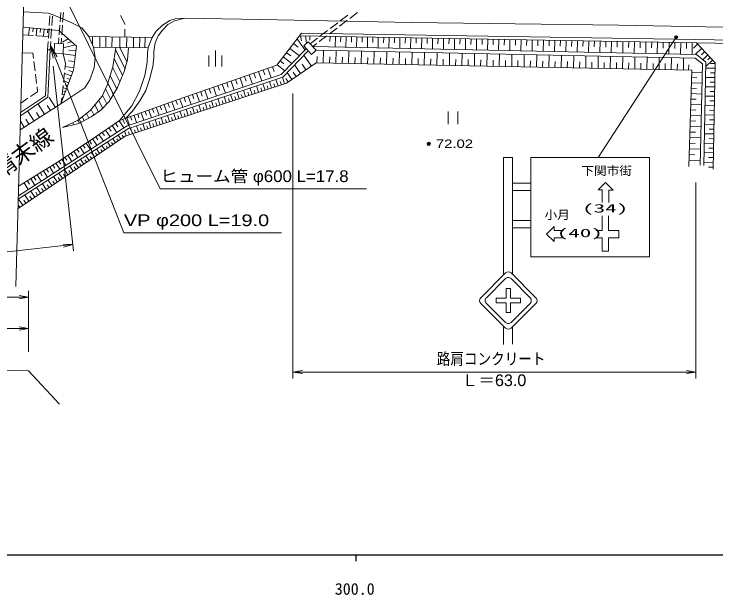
# Model space of a CAD drawing. Units: millimetres, scale not verified. Extents: x 40000 to 680000, y 20000 to 380000.
# Drawn here: x 314526 to 424372, y 198715 to 289601 of the extents above; entities that cross this region are included whole.
import ezdxf
from ezdxf.enums import TextEntityAlignment as Align

# ---------------------------------------------------------------- set-up
doc = ezdxf.new("R2010")
doc.units = ezdxf.units.MM
doc.header["$LTSCALE"] = 1000
doc.header["$PDMODE"] = 32
doc.header["$PDSIZE"] = 500
for name, color, linetype, lineweight in [('M-BGD', 7, 'Continuous', 13), ('M-BMK-OTRS', 5, 'Continuous', 13), ('M-STR-HTXT', 7, 'Continuous', 13), ('M-STR-STRC', 7, 'Continuous', 13), ('M-TTL-BAND', 7, 'Continuous', 25), ('M-WORK', 1, 'Continuous', 13)]:
    doc.layers.add(name, color=color, linetype=linetype, lineweight=lineweight)
doc.styles.add('ＭＳ ゴシック', font='')
doc.styles.add('ＭＳ Ｐゴシック', font='')
doc.styles.get('ＭＳ ゴシック').set_extended_font_data('MS Gothic')
doc.styles.get('ＭＳ Ｐゴシック').set_extended_font_data('MS PGothic')

# ---------------------------------------------------------------- blocks, each defined once
blk = doc.blocks.new('open_arrow')
at = {"color": 0, "linetype": 'Continuous', "lineweight": -2}
blk.add_lwpolyline([(7.5, 1.25), (0, 0), (7.5, -1.25)], dxfattribs=at)

msp = doc.modelspace()

# ---------------------------------------------------------------- linework, layer by layer
at = {"layer": 'M-BGD'}
msp.add_lwpolyline([(267694, 234617), (267975, 234602), (277772, 234535), (277772, 235574), (278746, 235574), (278746, 234477), (308479, 233930), (308479, 235102), (309577, 235102), (309577, 233912), (316810, 233771), (321641, 228553)], dxfattribs=at)
at = {"layer": 'M-BMK-OTRS'}
msp.add_line((314821, 246960), (316095, 293704), dxfattribs=at)
at = {"layer": 'M-STR-HTXT'}
for p, q in [((320645, 281445), (323838, 252545)), ((358169, 277159), (358169, 232592)), ((421244, 263222), (421244, 232592)), ((323728, 253539), (208514, 240808)), ((316810, 236751), (316810, 246300)), ((268547, 245300), (316810, 245300)), ((308479, 240392), (316810, 240392)), ((358169, 233592), (421244, 233592))]:
    msp.add_line(p, q, dxfattribs=at)
for points in [[(322438, 292436), (337417, 262265), (369683, 262265)], [(320226, 284662), (331718, 255370), (356406, 255370)]]:
    msp.add_lwpolyline(points, dxfattribs=at)
at = {"layer": 'M-STR-STRC'}
for p, q in [((326215, 286065), (336155, 285930)), ((326805, 286057), (326788, 284825)), ((327958, 286041), (327936, 284408)), ((328915, 286028), (328893, 284395)), ((329872, 286015), (329850, 284382)), ((331088, 285999), (331065, 284365)), ((332155, 285984), (332132, 284351)), ((333222, 285970), (333200, 284336)), ((334193, 285957), (334170, 284323)), ((335039, 285945), (335017, 284312)), ((405946, 267173), (418150, 285958)), ((335517, 284305), (326975, 284421)), ((330398, 283983), (331896, 281052)), ((331065, 284365), (332198, 282149)), ((330199, 282611), (331524, 280019)), ((329966, 281180), (331089, 278984)), ((329577, 279949), (330613, 277922)), ((329213, 278799), (330099, 277067)), ((328386, 276889), (329059, 275573)), ((328841, 277885), (329645, 276313)), ((327775, 276092), (328389, 274891)), ((326586, 274669), (327025, 273812)), ((327185, 275385), (327728, 274322)), ((325204, 273521), (325506, 272929)), ((325882, 274056), (326256, 273325)), ((323704, 272577), (323858, 272276)), ((324516, 272980), (324747, 272528)), ((322938, 272215), (323017, 272059)), ((392535, 267173), (391131, 267173)), ((391131, 267173), (391131, 248798)), ((392535, 267173), (392535, 248875)), ((413972, 267173), (395397, 267173)), ((395397, 251616), (395397, 267173)), ((413972, 251616), (413972, 267173)), ((395397, 263156), (392535, 263156)), ((407091, 263265), (405921, 262095)), ((408294, 262063), (407091, 263265)), ((392535, 261986), (395397, 261986)), ((405921, 262095), (406582, 262095)), ((406582, 260112), (406582, 262095)), ((407584, 262063), (407582, 260112)), ((407584, 262063), (408294, 262063)), ((395397, 257306), (392535, 257306)), ((406582, 255760), (406582, 258023)), ((407580, 258023), (407577, 255760)), ((392535, 256136), (395397, 256136)), ((397878, 255167), (399048, 256337)), ((399048, 256337), (399048, 255760)), ((399048, 253997), (397878, 255167)), ((400523, 255760), (399048, 255760)), ((406582, 255760), (405647, 255760)), ((407577, 255760), (409182, 255760)), ((409182, 255760), (409182, 254590)), ((399048, 254590), (399048, 253997)), ((400523, 254590), (399048, 254590)), ((406582, 254590), (405647, 254590)), ((406584, 254590), (406582, 252479)), ((407576, 254590), (407574, 252479)), ((409182, 254590), (407576, 254590)), ((413972, 251616), (395397, 251616)), ((407574, 252479), (406582, 252479)), ((391426, 249093), (387557, 245224)), ((392317, 249093), (396186, 245224)), ((388449, 245224), (391426, 248201)), ((392317, 248201), (395294, 245224)), ((391518, 245131), (391518, 246670)), ((391518, 246670), (392225, 246670)), ((392225, 245131), (392225, 246670)), ((389980, 245131), (391518, 245131)), ((389980, 244425), (389980, 245131)), ((393763, 245131), (392225, 245131)), ((393763, 244425), (393763, 245131)), ((387557, 244332), (391426, 240464)), ((388449, 244332), (391426, 241356)), ((389980, 244425), (391518, 244425)), ((391518, 244425), (391518, 242886)), ((393763, 244425), (392225, 244425)), ((392225, 244425), (392225, 242886)), ((396186, 244332), (392317, 240464)), ((392317, 241356), (395294, 244332)), ((392225, 242886), (391518, 242886)), ((391131, 240758), (391131, 237912)), ((392535, 240682), (392535, 237963))]:
    msp.add_line(p, q, dxfattribs=at)
for points in [[(322115, 271826), (324453, 272931), (326441, 274495), (328318, 276740), (329109, 278471), (330011, 281323), (330455, 284374)], [(332461, 284346), (332275, 282428), (331778, 280624), (330711, 278084), (329422, 275943), (328085, 274581), (326612, 273513), (324661, 272483), (322115, 271826)]]:
    msp.add_lwpolyline(points, dxfattribs=at)
for radius in [250, 200, 150, 100, 50, 20]:
    msp.add_circle((418150, 285958), radius, dxfattribs=at)
for centre, start, end in [((391872, 248647), 45, 135), ((391872, 247755), 44.99985, 135), ((388003, 244778), 135, 225), ((388895, 244778), 135, 225.00005), ((394848, 244778), 315.00011, 44.99984), ((395740, 244778), 315, 45), ((391872, 241802), 225.00005, 315.00011), ((391872, 240910), 225, 315)]:
    msp.add_arc(centre, 631, start, end, dxfattribs=at)
msp.add_point((418150, 285958), dxfattribs=at)
at = {"layer": 'M-TTL-BAND'}
for p, q in [((40000, 205000), (579000, 205000)), ((368000, 205000), (368000, 204000))]:
    msp.add_line(p, q, dxfattribs=at)
at = {"layer": 'M-WORK'}
for p, q in [((320032, 287822), (320131, 289319)), ((320432, 287796), (320530, 289293)), ((321731, 288360), (321843, 289856)), ((322131, 288337), (322243, 289833)), ((331195, 289369), (331894, 287951)), ((365574, 288542), (366768, 289450)), ((367068, 288926), (368262, 289834)), ((321582, 286365), (321694, 287861)), ((321982, 286342), (322094, 287838)), ((363982, 287331), (365176, 288239)), ((365476, 287716), (366670, 288624)), ((316923, 287465), (316811, 286291)), ((317510, 287409), (317454, 286822)), ((318097, 287353), (317988, 286212)), ((318668, 287298), (318613, 286728)), ((319238, 287244), (319132, 286135)), ((319792, 287191), (319739, 286637)), ((319901, 285826), (320000, 287323)), ((320301, 285800), (320399, 287297)), ((331858, 287234), (331857, 285989)), ((362390, 286121), (363584, 287029)), ((363884, 286505), (365078, 287413)), ((315895, 286353), (317570, 286240)), ((318069, 286207), (319745, 286094)), ((321477, 284957), (321545, 285867)), ((321876, 284927), (321944, 285844)), ((323010, 285724), (322098, 285198)), ((358825, 285742), (360038, 283976)), ((359378, 286201), (359527, 285396)), ((360159, 286186), (360307, 285019)), ((360823, 286174), (360811, 285510)), ((360856, 284955), (361992, 285818)), ((362292, 285295), (363486, 286203)), ((363984, 286117), (363969, 285284)), ((364817, 286102), (364787, 284430)), ((365653, 286087), (365638, 285251)), ((366489, 286072), (366459, 284396)), ((367327, 286057), (367312, 285219)), ((368165, 286042), (368135, 284361)), ((369006, 286027), (368991, 285186)), ((369846, 286011), (369816, 284326)), ((370689, 285996), (370674, 285153)), ((371532, 285981), (371502, 284291)), ((372377, 285966), (372362, 285120)), ((373222, 285950), (373192, 284255)), ((374070, 285935), (374055, 285088)), ((374917, 285920), (374887, 284220)), ((375767, 285904), (375752, 285054)), ((376617, 285889), (376586, 284185)), ((377469, 285874), (377454, 285021)), ((378321, 285858), (378291, 284149)), ((379176, 285843), (379161, 284988)), ((380031, 285827), (380000, 284113)), ((380887, 285812), (380872, 284955)), ((381744, 285796), (381713, 284078)), ((382604, 285781), (382588, 284922)), ((383463, 285765), (383432, 284042)), ((384325, 285750), (384309, 284888)), ((385186, 285734), (385155, 284006)), ((386050, 285719), (386035, 284854)), ((386914, 285703), (386883, 283970)), ((387781, 285687), (387765, 284821)), ((388647, 285672), (388616, 283934)), ((389516, 285656), (389500, 284787)), ((390385, 285640), (390353, 283898)), ((391256, 285624), (391240, 284753)), ((392127, 285609), (392096, 283861)), ((319782, 283999), (319869, 285328)), ((320181, 283973), (320268, 285301)), ((324098, 284758), (322237, 284318)), ((323507, 285283), (322881, 285063)), ((358246, 284989), (359000, 284411)), ((361267, 284516), (361894, 284992)), ((393001, 285593), (392985, 284719)), ((393875, 285577), (393843, 283825)), ((394751, 285561), (394735, 284685)), ((395627, 285545), (395595, 283788)), ((396505, 285530), (396489, 284651)), ((397384, 285514), (397352, 283752)), ((398265, 285498), (398249, 284617)), ((399145, 285482), (399114, 283715)), ((400029, 285466), (400013, 284583)), ((400912, 285450), (400880, 283678)), ((401798, 285434), (401782, 284548)), ((402684, 285418), (402652, 283641)), ((403572, 285402), (403556, 284514)), ((404460, 285386), (404428, 283604)), ((405351, 285370), (405335, 284479)), ((406242, 285354), (406209, 283567)), ((407135, 285337), (407119, 284444)), ((408028, 285321), (407995, 283530)), ((408923, 285305), (408907, 284410)), ((409819, 285289), (409787, 283493)), ((410717, 285273), (410701, 284375)), ((411615, 285257), (411583, 283455)), ((412516, 285240), (412500, 284340)), ((413416, 285224), (413384, 283418)), ((414320, 285208), (414303, 284305)), ((415223, 285191), (415190, 283380)), ((416128, 285175), (416112, 284269)), ((417034, 285159), (417001, 283342)), ((417942, 285142), (417925, 284234)), ((418850, 285126), (418817, 283305)), ((419761, 285109), (419744, 284199)), ((420671, 285093), (420638, 283267)), ((421506, 284899), (420843, 284271)), ((315818, 283542), (317472, 283485)), ((317472, 283485), (317569, 282695)), ((319782, 283999), (320181, 283980)), ((324220, 283907), (323080, 283959)), ((346033, 281377), (346033, 283877)), ((360232, 284177), (356342, 280137)), ((357148, 283558), (357825, 283038)), ((357668, 284236), (359175, 283079)), ((362919, 281930), (362957, 283922)), ((364907, 281892), (364945, 283880)), ((366892, 281854), (366930, 283839)), ((368873, 281816), (368912, 283797)), ((370852, 281778), (370890, 283756)), ((372827, 281739), (372865, 283715)), ((374799, 281702), (374837, 283673)), ((376768, 281664), (376806, 283632)), ((378733, 281626), (378771, 283591)), ((380696, 281588), (380733, 283550)), ((382655, 281550), (382692, 283509)), ((384611, 281513), (384648, 283469)), ((386563, 281475), (386601, 283428)), ((422134, 284236), (421102, 283257)), ((422624, 283720), (422108, 283230)), ((322598, 281842), (322193, 283388)), ((324121, 283125), (322198, 283369)), ((345033, 281377), (345033, 283127)), ((347033, 281377), (347033, 283127)), ((356628, 282881), (357983, 281841)), ((361078, 281462), (359902, 283185)), ((361923, 281949), (361942, 282945)), ((363913, 281911), (363932, 282905)), ((365899, 281873), (365918, 282865)), ((367883, 281835), (367902, 282826)), ((369863, 281797), (369882, 282786)), ((371839, 281759), (371858, 282746)), ((373813, 281721), (373832, 282706)), ((375783, 281683), (375802, 282667)), ((377751, 281645), (377769, 282627)), ((379714, 281607), (379733, 282588)), ((381675, 281569), (381694, 282549)), ((383633, 281531), (383651, 282509)), ((385587, 281494), (385606, 282470)), ((387538, 281456), (387557, 282431)), ((388513, 281438), (388550, 283387)), ((389486, 281419), (389505, 282392)), ((390459, 281400), (390496, 283346)), ((391430, 281381), (391449, 282353)), ((392402, 281363), (392439, 283306)), ((393372, 281344), (393391, 282314)), ((394342, 281325), (394379, 283265)), ((396279, 281288), (396316, 283225)), ((398212, 281251), (398249, 283184)), ((400143, 281214), (400180, 283144)), ((402070, 281176), (402107, 283104)), ((403994, 281139), (404031, 283064)), ((405915, 281102), (405952, 283023)), ((407833, 281066), (407870, 282983)), ((409747, 281029), (409784, 282943)), ((411659, 280992), (411696, 282903)), ((413567, 280955), (413604, 282864)), ((415472, 280918), (415509, 282824)), ((417375, 280882), (417411, 282784)), ((419274, 280845), (419310, 282744)), ((423114, 283203), (422330, 282460)), ((423857, 282420), (422798, 281415)), ((423485, 282812), (423093, 282440)), ((317630, 282199), (317814, 280710)), ((322492, 280926), (322598, 281842)), ((323877, 281202), (322544, 281371)), ((323999, 282164), (323037, 282286)), ((354983, 281357), (355243, 280613)), ((355693, 281663), (356911, 280728)), ((356160, 282272), (356770, 281804)), ((359355, 280285), (358423, 281649)), ((360216, 280873), (359628, 281735)), ((395310, 281307), (395329, 282275)), ((397245, 281269), (397264, 282236)), ((399177, 281232), (399196, 282197)), ((401106, 281195), (401125, 282159)), ((403032, 281158), (403050, 282120)), ((404954, 281121), (404973, 282081)), ((406874, 281084), (406892, 282043)), ((408790, 281047), (408808, 282004)), ((410703, 281010), (410721, 281966)), ((412613, 280974), (412631, 281928)), ((414520, 280937), (414538, 281889)), ((416423, 280900), (416442, 281851)), ((418324, 280864), (418342, 281813)), ((420097, 280829), (420113, 281653)), ((424269, 281855), (423539, 281870)), ((317875, 280214), (318059, 278725)), ((322265, 278939), (322436, 280429)), ((323499, 279920), (322423, 280319)), ((323733, 280550), (323102, 280784)), ((356342, 280137), (332239, 272122)), ((352051, 280334), (352303, 279612)), ((352774, 280586), (353285, 279120)), ((353507, 280842), (353762, 280109)), ((354240, 281097), (354758, 279610)), ((357990, 279353), (357253, 280434)), ((358672, 279819), (358207, 280501)), ((420578, 280488), (422226, 280435)), ((424253, 281125), (422792, 281156)), ((424238, 280395), (423507, 280410)), ((323100, 278844), (322288, 279145)), ((323300, 279382), (322762, 279582)), ((348501, 279096), (348991, 277692)), ((349203, 279341), (349448, 278639)), ((349905, 279586), (350401, 278161)), ((350617, 279834), (350865, 279122)), ((351329, 280082), (351833, 278637)), ((354821, 278026), (354485, 279045)), ((355843, 278362), (355506, 279385)), ((356356, 278531), (356187, 279044)), ((356868, 278700), (356531, 279725)), ((357450, 278985), (357081, 279525)), ((420551, 279656), (421383, 279629)), ((424223, 279664), (422759, 279694)), ((318120, 278229), (318217, 277439)), ((322037, 276952), (322208, 278442)), ((322753, 277906), (322171, 278122)), ((322926, 278375), (322521, 278526)), ((345753, 278138), (346229, 276774)), ((346435, 278376), (346673, 277694)), ((347117, 278614), (347600, 277230)), ((347809, 278855), (348050, 278163)), ((351771, 277021), (351438, 278032)), ((352785, 277355), (352451, 278369)), ((353293, 277523), (353126, 278031)), ((353801, 277690), (353467, 278706)), ((354311, 277858), (354143, 278367)), ((355332, 278194), (355164, 278705)), ((420498, 277985), (421337, 277958)), ((420525, 278824), (422188, 278771)), ((424193, 278200), (422726, 278230)), ((424208, 278932), (423476, 278947)), ((318217, 277439), (317118, 276696)), ((322405, 276969), (322054, 277099)), ((322579, 277438), (322288, 277545)), ((342431, 276979), (342659, 276326)), ((343084, 277207), (343546, 275882)), ((343746, 277438), (343978, 276776)), ((344409, 277669), (344878, 276325)), ((345081, 277904), (345316, 277231)), ((348748, 276026), (348418, 277028)), ((349753, 276357), (349422, 277361)), ((350257, 276523), (350091, 277026)), ((350761, 276688), (350429, 277696)), ((351266, 276855), (351099, 277360)), ((352278, 277188), (352111, 277695)), ((420471, 277145), (422150, 277091)), ((424177, 277466), (423444, 277482)), ((316703, 276416), (315604, 275673)), ((321007, 274989), (320010, 276564)), ((321875, 275539), (321980, 276455)), ((322058, 276031), (321937, 276076)), ((322231, 276500), (322056, 276565)), ((339229, 275856), (339678, 274596)), ((339859, 276081), (340084, 275451)), ((340490, 276303), (340939, 275015)), ((341134, 276527), (341358, 275883)), ((341778, 276752), (342233, 275446)), ((345750, 275038), (345423, 276032)), ((346747, 275367), (346418, 276363)), ((347246, 275531), (347082, 276031)), ((347746, 275696), (347417, 276695)), ((348247, 275861), (348082, 276362)), ((349250, 276191), (349085, 276694)), ((420444, 276297), (421291, 276270)), ((424162, 276733), (422693, 276764)), ((424147, 275999), (423412, 276014)), ((319314, 273916), (318316, 275491)), ((320220, 274490), (319721, 275278)), ((336195, 274775), (336406, 274184)), ((336786, 274986), (337217, 273778)), ((337390, 275201), (337606, 274597)), ((337995, 275417), (338434, 274182)), ((338612, 275637), (338832, 275019)), ((341793, 273735), (341470, 274717)), ((342778, 274060), (342454, 275045)), ((343272, 274222), (343109, 274716)), ((343766, 274385), (343441, 275373)), ((344261, 274548), (344098, 275043)), ((344757, 274711), (344430, 275702)), ((345253, 274875), (345090, 275372)), ((346248, 275202), (346084, 275701)), ((420416, 275449), (422112, 275395)), ((424131, 275264), (422660, 275295)), ((317651, 272863), (316654, 274438)), ((318526, 273418), (318028, 274205)), ((332756, 273549), (332954, 272994)), ((333311, 273747), (333715, 272613)), ((333878, 273949), (334080, 273382)), ((334445, 274151), (334858, 272993)), ((335024, 274358), (335230, 273779)), ((335603, 274564), (336025, 273381)), ((338855, 272768), (338534, 273741)), ((339832, 273089), (339510, 274066)), ((340321, 273250), (340160, 273740)), ((340811, 273412), (340488, 274391)), ((341302, 273573), (341140, 274065)), ((342286, 273897), (342123, 274390)), ((382459, 274369), (382459, 272369)), ((383959, 272369), (383959, 274369)), ((420361, 273737), (422073, 273682)), ((420389, 274593), (421245, 274566)), ((424101, 273793), (422627, 273823)), ((424116, 274528), (423380, 274544)), ((316127, 271898), (315527, 272846)), ((316864, 272364), (316365, 273152)), ((330415, 272517), (330781, 271980)), ((330952, 272883), (331705, 271779)), ((331571, 273127), (331796, 272498)), ((332201, 273352), (332596, 272241)), ((334976, 271490), (334659, 272453)), ((335942, 271808), (335624, 272774)), ((336426, 271968), (336266, 272452)), ((336910, 272127), (336591, 273095)), ((337396, 272287), (337236, 272772)), ((337881, 272447), (337561, 273418)), ((338368, 272607), (338208, 273094)), ((339343, 272928), (339182, 273417)), ((420334, 272873), (421198, 272845)), ((424085, 273056), (423348, 273071)), ((332239, 272122), (315209, 261175)), ((328832, 271437), (329545, 270391)), ((329355, 271794), (329712, 271271)), ((329878, 272150), (330611, 271076)), ((332096, 270542), (331837, 271329)), ((333054, 270857), (332738, 271814)), ((333534, 271015), (333375, 271495)), ((334014, 271173), (333697, 272133)), ((334495, 271332), (334336, 271813)), ((335459, 271649), (335300, 272132)), ((420306, 272009), (422034, 271953)), ((424070, 272319), (422594, 272350)), ((424055, 271581), (423316, 271596)), ((327317, 270403), (327656, 269906)), ((327814, 270742), (328509, 269725)), ((328323, 271090), (328670, 270581)), ((331242, 270034), (330813, 270671)), ((331656, 270314), (331425, 270658)), ((332575, 270699), (332417, 271178)), ((420250, 270264), (421995, 270208)), ((420278, 271136), (421151, 271108)), ((424039, 270842), (422560, 270873)), ((325830, 269412), (326486, 268424)), ((326324, 269740), (326652, 269246)), ((326818, 270068), (327483, 269065)), ((329583, 268917), (329130, 269589)), ((329998, 269196), (329777, 269523)), ((330413, 269476), (329972, 270130)), ((330827, 269755), (330613, 270073)), ((420222, 269383), (421103, 269355)), ((424008, 269363), (422527, 269394)), ((424024, 270103), (423284, 270118)), ((323896, 268129), (324533, 267169)), ((324376, 268447), (324694, 267967)), ((324856, 268766), (325502, 267792)), ((325343, 269089), (325666, 268602)), ((327925, 267799), (327447, 268507)), ((328339, 268079), (328107, 268424)), ((328754, 268358), (328289, 269048)), ((329169, 268637), (328942, 268974)), ((420193, 268502), (421955, 268445)), ((423993, 268623), (423252, 268638)), ((322483, 267191), (322792, 266725)), ((322949, 267501), (323577, 266554)), ((323422, 267815), (323736, 267342)), ((326266, 266682), (325765, 267426)), ((326681, 266961), (326436, 267324)), ((327095, 267240), (326606, 267967)), ((327510, 267520), (327271, 267874)), ((420165, 267612), (421054, 267584)), ((423977, 267882), (422494, 267913)), ((423962, 267140), (423220, 267156)), ((320602, 265976), (320900, 265495)), ((321083, 266274), (321669, 265328)), ((321552, 266574), (321860, 266110)), ((322016, 266882), (322635, 265949)), ((324607, 265564), (324082, 266344)), ((325022, 265843), (324765, 266224)), ((325437, 266123), (324923, 266885)), ((325851, 266402), (325601, 266774)), ((420136, 266723), (421915, 266666)), ((423947, 266398), (422460, 266429)), ((318643, 264763), (318951, 264265)), ((319141, 265072), (319747, 264092)), ((319631, 265375), (319934, 264885)), ((320120, 265678), (320717, 264715)), ((322949, 264447), (322399, 265262)), ((323363, 264726), (323095, 265125)), ((323778, 265005), (323241, 265803)), ((324193, 265285), (323930, 265675)), ((423931, 265655), (423188, 265670)), ((317131, 263827), (317758, 262814)), ((317638, 264141), (317951, 263634)), ((318144, 264455), (318761, 263459)), ((321286, 263326), (320712, 264178)), ((321703, 263607), (321422, 264024)), ((322119, 263888), (321558, 264721)), ((322534, 264167), (322259, 264575)), ((316100, 263189), (316738, 262158)), ((316615, 263508), (316934, 262993)), ((319564, 262166), (318966, 263055)), ((319999, 262459), (319706, 262894)), ((320434, 262752), (319848, 263622)), ((320860, 263039), (320573, 263465)), ((317768, 260956), (317143, 261883)), ((318222, 261261), (317916, 261715)), ((318676, 261567), (318064, 262475)), ((319120, 261867), (318821, 262311)), ((315893, 259692), (315240, 260660)), ((316366, 260011), (316047, 260485)), ((316840, 260331), (316202, 261278)), ((317304, 260643), (316991, 261107)), ((315409, 259366), (315169, 259721))]:
    msp.add_line(p, q, dxfattribs=at)
for points in [[(321875, 275539), (325595, 278050), (326405, 279283), (327067, 281160), (327233, 282780), (326975, 284421), (326215, 286065), (325159, 287427), (323454, 288298), (321282, 289231), (319908, 289734), (315993, 289956)], [(336155, 285930), (336785, 286938), (337760, 287858), (338920, 288576), (339766, 288852), (341239, 288981), (339637, 288521), (338607, 287951), (337778, 287104), (337097, 286184), (336619, 285079), (336380, 283736), (336398, 282816), (336232, 281417), (335699, 279337), (335128, 277662), (334226, 276006), (333048, 274386), (332037, 273293)], [(526633, 281826), (526331, 277745), (528932, 277131), (530061, 282150), (529742, 282923), (529140, 283794), (528232, 284714), (527361, 285278), (526306, 285634), (525521, 285745), (492294, 286329), (466205, 286789), (433674, 287378), (409196, 287843), (376715, 288257), (353099, 288732), (341239, 288981)], [(315928, 287560), (321544, 287023), (324305, 284576), (323826, 280803), (321875, 275539), (315490, 271494)], [(331024, 272932), (340061, 276153), (355631, 281582), (359499, 286620), (421099, 285594), (484313, 284524), (529490, 283245)], [(336155, 285930), (335738, 284906), (335517, 284305)], [(529821, 282766), (484214, 283981), (421334, 285081), (359179, 286204)], [(361279, 284504), (421304, 283253), (422813, 282087), (422449, 265931)], [(423925, 265354), (424271, 281983), (421334, 285081)], [(360556, 283865), (356590, 279745), (332434, 271713), (315194, 260630)], [(315249, 262663), (321343, 266435), (327085, 270245), (331024, 272932), (332975, 275251), (334171, 277515), (334981, 280000), (335367, 282043), (335423, 283552), (335517, 284305)], [(315550, 273683), (319828, 276609), (320181, 283980)], [(315563, 274177), (319438, 276827), (319782, 283999)], [(361799, 283943), (421111, 282707), (422257, 281822), (421899, 265944)], [(315155, 259195), (331898, 270476), (357186, 278805), (361797, 281952), (420589, 280820), (420104, 265723)]]:
    msp.add_lwpolyline(points, dxfattribs=at)
for points in [[(322193, 283388), (320782, 283456), (320855, 284986), (322266, 284919)], [(360567, 285263), (361802, 283946), (361099, 283286), (359864, 284603)]]:
    msp.add_lwpolyline(points, close=True, dxfattribs=at)
for radius in [150, 120, 90, 60, 30, 20]:
    msp.add_circle((379429, 269283), radius, dxfattribs=at)
msp.add_point((379429, 269283), dxfattribs=at)

# ---------------------------------------------------------------- block references
at = {"layer": 'M-STR-HTXT'}
for p, xscale, yscale, rotation in [((320226, 284662), 267, 267, 291.4), ((323728, 253539), 200, 200, 186.3), ((316810, 245300), 200, 200, 180), ((316810, 240392), 200, 200, 180), ((421244, 233592), 200, 200, 180)]:
    msp.add_blockref('open_arrow', p, dxfattribs=dict(at, xscale=xscale, yscale=yscale, rotation=rotation))
at = {"layer": 'M-STR-HTXT', "xscale": 200, "yscale": 200}
msp.add_blockref('open_arrow', (358169, 233592), dxfattribs=at)

# ---------------------------------------------------------------- texts
at = {"layer": 'M-STR-HTXT', "style": 'ＭＳ Ｐゴシック'}
for s, width, p in [('ヒューム管 φ600 L=17.8', 1.1, (337417, 262765)), ('VP φ200 L=19.0', 1.3, (331718, 255870))]:
    msp.add_text(s, height=1833, dxfattribs=dict(at, width=width)).set_placement(p, align=Align.BOTTOM_LEFT)
for s, width, p in [('路肩コンクリート', 0.85, (389187, 234198)), ('Ｌ＝63.0', 1.05, (389616, 230836))]:
    msp.add_text(s, height=1833, dxfattribs=dict(at, width=width)).set_placement(p, align=Align.BOTTOM_CENTER)
at = {"layer": 'M-STR-STRC', "style": 'ＭＳ ゴシック'}
for s, width, p in [('下関市街', 1.1, (403308, 264020)), ('(34)', 2, (403445, 258158)), ('小月', 1.1, (397540, 257121)), ('(40)', 2, (399471, 254296))]:
    msp.add_text(s, height=1320, dxfattribs=dict(at, width=width)).set_placement(p, align=Align.BOTTOM_LEFT)
at = {"layer": 'M-TTL-BAND', "style": 'ＭＳ ゴシック'}
msp.add_text('300.0', height=1833, dxfattribs=at).set_placement((367844, 198195), align=Align.BOTTOM_CENTER)
at = {"layer": 'M-WORK', "style": 'ＭＳ ゴシック'}
msp.add_text('一般県道豊浦清末線', height=2566, rotation=36.296, dxfattribs=at).set_placement((308695, 260003), align=Align.BOTTOM_CENTER)
at = {"layer": 'M-WORK', "style": 'ＭＳ Ｐゴシック', "width": 1.35}
msp.add_text('72.02', height=1320, dxfattribs=at).set_placement((383451, 268257), align=Align.BOTTOM_CENTER)

doc.saveas('drawing.dxf')
